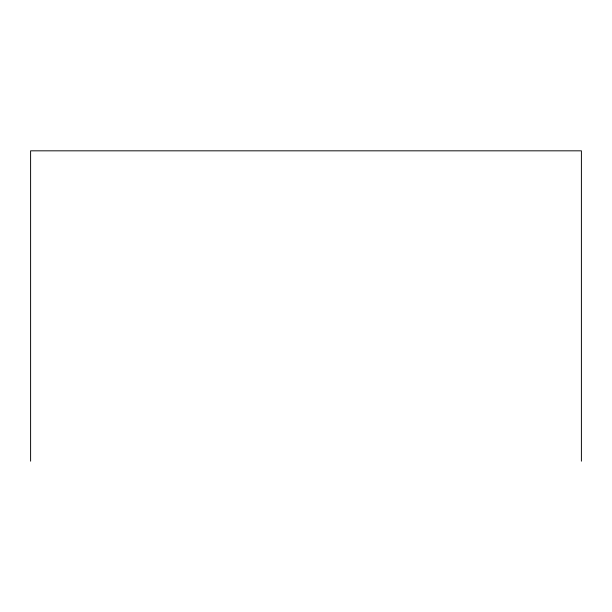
<?xml version="1.0" encoding="UTF-8"?>
<svg xmlns="http://www.w3.org/2000/svg" width="612" height="612" viewBox="0 0 612 612"><rect width="100%" height="100%" fill="white"/><g stroke="black" fill="none" stroke-linecap="round" stroke-linejoin="round"><path stroke-width="0.92" d="M581.4 461.173L581.4 150.827L30.6 150.827L30.6 461.173"/></g></svg>
